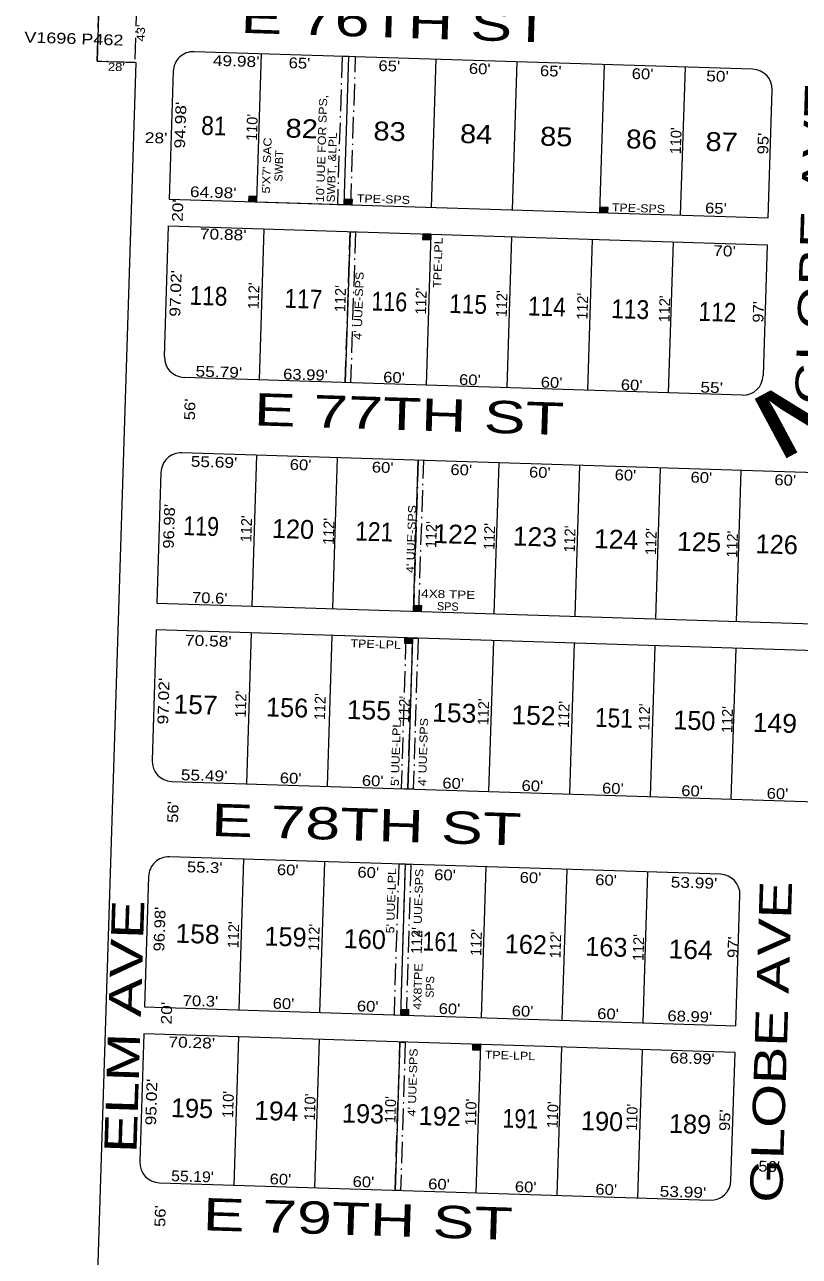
# Model space of a CAD drawing. Extents: x 952049 to 957491, y 7251833 to 7257289.
# Drawn here: x 953344 to 953920, y 7253019 to 7253933 of the extents above; entities that cross this region are included whole.
import ezdxf
from ezdxf.enums import TextEntityAlignment as Align

# ---------------------------------------------------------------- set-up
doc = ezdxf.new("R2010")
doc.units = 0
doc.header["$LTSCALE"] = 3.2
doc.linetypes.add('DOT_DASHED', pattern=[7.7, 5, -1.2, 0.3, -1.2])
for name, color, linetype in [('10', 7, 'Continuous'), ('11', 7, 'Continuous'), ('13', 7, 'Continuous'), ('15', 7, 'Continuous'), ('19', 7, 'Continuous'), ('22', 7, 'Continuous')]:
    doc.layers.add(name, color=color, linetype=linetype)
for name, color, linetype, lineweight in [('21', 7, 'DOT_DASHED', 13), ('6', 7, 'Continuous', 13), ('7', 7, 'Continuous', 13)]:
    doc.layers.add(name, color=color, linetype=linetype, lineweight=lineweight)

msp = doc.modelspace()

# ---------------------------------------------------------------- hatches: boundary and pattern name
at = {"layer": '21'}
for points in [[(953510.52, 7253801.729), (953516.517, 7253801.539), (953516.644, 7253805.537), (953510.647, 7253805.727)], [(953581.484, 7253799.483), (953587.481, 7253799.293), (953587.608, 7253803.291), (953581.611, 7253803.481)], [(953771.399, 7253793.473), (953777.396, 7253793.283), (953777.523, 7253797.281), (953771.526, 7253797.471)], [(953639.704, 7253773.628), (953645.701, 7253773.439), (953645.827, 7253777.437), (953639.83, 7253777.626)], [(953632.992, 7253497.723), (953638.989, 7253497.533), (953639.116, 7253501.531), (953633.119, 7253501.721)], [(953626.236, 7253473.924), (953632.233, 7253473.735), (953632.36, 7253477.733), (953626.363, 7253477.922)], [(953623.502, 7253197.873), (953629.499, 7253197.683), (953629.626, 7253201.681), (953623.629, 7253201.871)], [(953676.716, 7253172.177), (953682.713, 7253171.987), (953682.84, 7253175.985), (953676.843, 7253176.175)]]:
    msp.add_hatch(color=256, dxfattribs=at).paths.add_polyline_path(points)

# ---------------------------------------------------------------- linework, layer by layer
for points in [[(953427.403, 7253947.931), (953426.043, 7253904.952), (953398.057, 7253905.838), (953399.417, 7253948.816)], [(953584.961, 7253909.348), (953579.964, 7253909.506), (953576.484, 7253799.561), (953586.479, 7253799.245), (953589.959, 7253909.19), (953579.964, 7253909.506)], [(953510.52, 7253801.729), (953516.517, 7253801.539), (953516.644, 7253805.537), (953510.647, 7253805.727)], [(953581.484, 7253799.483), (953587.481, 7253799.293), (953587.608, 7253803.291), (953581.611, 7253803.481)], [(953771.399, 7253793.473), (953777.396, 7253793.283), (953777.523, 7253797.281), (953771.526, 7253797.471)], [(953585.857, 7253779.334), (953589.855, 7253779.208), (953586.313, 7253667.264), (953582.315, 7253667.39)], [(953639.704, 7253773.628), (953645.701, 7253773.439), (953645.827, 7253777.437), (953639.83, 7253777.626)], [(953636.535, 7253609.661), (953632.992, 7253497.723), (953636.99, 7253497.596), (953640.533, 7253609.54)], [(953632.992, 7253497.723), (953638.989, 7253497.533), (953639.116, 7253501.531), (953633.119, 7253501.721)], [(953632.36, 7253477.733), (953627.362, 7253477.891), (953623.82, 7253365.947), (953628.817, 7253365.789)], [(953626.236, 7253473.924), (953632.233, 7253473.735), (953632.36, 7253477.733), (953626.363, 7253477.922)], [(953632.36, 7253477.733), (953636.358, 7253477.606), (953632.815, 7253365.662), (953628.817, 7253365.789)], [(953627.045, 7253309.817), (953622.047, 7253309.975), (953618.505, 7253198.031), (953623.502, 7253197.873)], [(953627.045, 7253309.817), (953631.043, 7253309.69), (953627.5, 7253197.746), (953623.502, 7253197.873)], [(953623.502, 7253197.873), (953629.499, 7253197.683), (953629.626, 7253201.681), (953623.629, 7253201.871)], [(953622.87, 7253177.883), (953626.868, 7253177.756), (953623.388, 7253067.811), (953619.39, 7253067.938)], [(953676.716, 7253172.177), (953682.713, 7253171.987), (953682.84, 7253175.985), (953676.843, 7253176.175)]]:
    msp.add_lwpolyline(points, close=True, dxfattribs=at)
at = {"layer": '6'}
for p, q in [((953884.824, 7253899.938), (953470.038, 7253912.955)), ((953426.762, 7253904.929), (953394.61, 7252888.938)), ((953516.517, 7253801.539), (953581.484, 7253799.483)), ((953877.167, 7253658.059), (953462.595, 7253671.179)), ((954170.249, 7253592.771), (953460.924, 7253615.219)), ((953441.875, 7253483.761), (953438.905, 7253386.786)), ((953453.415, 7253371.339), (954162.54, 7253348.898)), ((953453.415, 7253371.339), (954162.54, 7253348.898)), ((953860.918, 7253302.415), (953451.833, 7253315.361)), ((953868.73, 7253075.055), (953871.735, 7253170.007)), ((953444.288, 7253073.479), (953853.263, 7253060.536))]:
    msp.add_line(p, q, dxfattribs=at)
for points in [[(953399.417, 7253948.816), (953398.057, 7253905.838), (953426.762, 7253904.929)], [(953454.571, 7253898.437), (953451.57, 7253803.594), (953896.337, 7253789.519), (953899.342, 7253884.471)], [(953448.076, 7253686.631), (953451.055, 7253783.6), (953895.702, 7253769.529), (953892.634, 7253672.577)], [(953445.456, 7253600.686), (953442.488, 7253503.751), (954181.708, 7253480.358), (954184.776, 7253577.309)], [(954181.075, 7253460.368), (953441.875, 7253483.761), (953438.905, 7253386.786)], [(954178.007, 7253363.416), (954181.075, 7253460.368), (953441.875, 7253483.761)], [(953436.266, 7253300.827), (953433.297, 7253203.892), (953872.368, 7253189.997), (953875.436, 7253286.948)], [(953871.735, 7253170.007), (953432.685, 7253183.901), (953429.776, 7253088.926)]]:
    msp.add_lwpolyline(points, dxfattribs=at)
for centre, start, end in [((953469.563, 7253897.962), 88.1874, 178.1874), ((953884.349, 7253884.946), 358.1874, 88.1874), ((953463.069, 7253686.172), 178.24469, 268.1874), ((953877.642, 7253673.052), 268.1874, 358.1874), ((953460.449, 7253600.226), 88.1874, 178.24469), ((953453.898, 7253386.332), 178.26378, 268.15307), ((953453.898, 7253386.332), 178.26378, 268.15307), ((953451.259, 7253300.372), 87.80919, 178.26504), ((953860.443, 7253287.423), 358.1874, 88.1874), ((953444.769, 7253088.471), 178.26379, 268.16071), ((953853.738, 7253075.529), 268.1874, 358.1874)]:
    msp.add_arc(centre, 15, start, end, dxfattribs=at)
at = {"layer": '7'}
for p, q in [((953516.517, 7253801.539), (953519.993, 7253911.387)), ((953581.484, 7253799.483), (953584.961, 7253909.348)), ((953646.452, 7253797.427), (953649.929, 7253907.31)), ((953706.432, 7253795.529), (953709.91, 7253905.428)), ((953771.399, 7253793.473), (953774.878, 7253903.389)), ((953831.369, 7253791.575), (953834.848, 7253901.507)), ((953521.899, 7253781.358), (953518.357, 7253669.414)), ((953585.857, 7253779.334), (953582.315, 7253667.39)), ((953645.827, 7253777.437), (953642.285, 7253665.493)), ((953705.797, 7253775.539), (953702.255, 7253663.595)), ((953765.767, 7253773.641), (953762.225, 7253661.697)), ((953825.737, 7253771.743), (953822.195, 7253659.799)), ((953513.052, 7253501.518), (953516.595, 7253613.457)), ((953573.022, 7253499.62), (953576.565, 7253611.559)), ((953632.992, 7253497.723), (953636.535, 7253609.661)), ((953692.962, 7253495.825), (953696.505, 7253607.764)), ((953752.932, 7253493.927), (953756.475, 7253605.866)), ((953812.902, 7253492.029), (953816.445, 7253603.968)), ((953872.872, 7253490.131), (953876.415, 7253602.07)), ((953512.42, 7253481.528), (953508.877, 7253369.584)), ((953572.39, 7253479.63), (953568.847, 7253367.686)), ((953632.36, 7253477.733), (953628.817, 7253365.789)), ((953692.33, 7253475.835), (953688.787, 7253363.891)), ((953752.3, 7253473.937), (953748.757, 7253361.993)), ((953812.27, 7253472.039), (953808.727, 7253360.095)), ((953872.24, 7253470.141), (953868.697, 7253358.197)), ((953503.562, 7253201.668), (953507.105, 7253313.612)), ((953563.532, 7253199.77), (953567.075, 7253311.714)), ((953623.502, 7253197.873), (953627.045, 7253309.817)), ((953683.472, 7253195.975), (953687.015, 7253307.919)), ((953743.442, 7253194.077), (953746.985, 7253306.021)), ((953803.412, 7253192.179), (953806.955, 7253304.123)), ((953502.93, 7253181.678), (953499.45, 7253071.733)), ((953562.9, 7253179.781), (953559.42, 7253069.836)), ((953622.87, 7253177.883), (953619.39, 7253067.938)), ((953682.84, 7253175.985), (953679.36, 7253066.04)), ((953742.81, 7253174.087), (953739.33, 7253064.142)), ((953802.78, 7253172.189), (953799.3, 7253062.244))]:
    msp.add_line(p, q, dxfattribs=at)

# ---------------------------------------------------------------- texts
at = {"layer": '10'}
for s, width, p in [('81', 0.9, (953484.522, 7253850.997)), ('82', 1.15, (953549.772, 7253848.931)), ('83', 1.15, (953615.02, 7253846.866)), ('84', 1.15, (953679.308, 7253844.832)), ('85', 1.15, (953738.799, 7253842.949)), ('86', 1.1, (953802.127, 7253840.946)), ('87', 1.15, (953861.619, 7253839.063)), ('118', 0.9, (953480.528, 7253724.738)), ('117', 0.9, (953551.025, 7253722.506)), ('116', 0.85, (953614.841, 7253720.487)), ('115', 0.9, (953673.34, 7253718.636)), ('114', 0.9, (953731.837, 7253716.784)), ('113', 0.9, (953793.72, 7253714.826)), ('112', 0.9, (953858.502, 7253712.776)), ('119', 0.85, (953475.119, 7253553.818)), ('121', 0.9, (953603.613, 7253549.752)), ('122', 1.05, (953663.926, 7253547.843)), ('123', 1.05, (953722.929, 7253545.975)), ('124', 1.05, (953783.244, 7253544.067)), ('125', 1.05, (953844.869, 7253542.116)), ('157', 1.05, (953470.924, 7253421.299)), ('155', 1.05, (953599.628, 7253417.225)), ('153', 1.05, (953663.059, 7253415.218)), ('152', 1.05, (953721.89, 7253413.356)), ('151', 0.9, (953781.639, 7253411.466)), ('149', 1.05, (953901.137, 7253407.683)), ('158', 1.05, (953472.448, 7253251.138)), ('161', 0.85, (953652.743, 7253245.432)), ('164', 1.05, (953838.557, 7253239.553)), ('194', 1.05, (953530.905, 7253119.758)), ('191', 0.85, (953712.124, 7253114.022))]:
    msp.add_text(s, height=14, rotation=358.187, dxfattribs=dict(at, width=width)).set_placement(p, align=Align.CENTER)
for s, p in [('120', (953543.299, 7253551.66)), ('126', (953902.561, 7253540.291)), ('156', (953538.959, 7253419.146)), ('150', (953841.388, 7253409.575)), ('159', (953537.76, 7253249.071)), ('160', (953596.631, 7253247.209)), ('162', (953716.214, 7253243.424)), ('163', (953776.006, 7253241.532)), ('195', (953468.352, 7253121.737)), ('193', (953595.297, 7253117.72)), ('192', (953652.33, 7253115.915)), ('190', (953772.837, 7253112.101)), ('189', (953838.149, 7253110.034))]:
    msp.add_text(s, height=14, rotation=358.187, dxfattribs=at).set_placement(p, align=Align.CENTER)
at = {"layer": '11'}
for s, rotation, width, p in [("49.98'", 358.203, 1.2, (953501.167, 7253901.97)), ("65'", 358.203, 1.15, (953548.187, 7253900.497)), ("65'", 358.203, 1.15, (953614.875, 7253898.404)), ("60'", 358.203, 1.15, (953682.043, 7253896.28)), ("65'", 358.203, 1.15, (953734.817, 7253894.64)), ("60'", 358.203, 1.15, (953802.946, 7253892.503)), ("50'", 358.203, 1.2, (953858.598, 7253890.756)), ("94.98'", 88.187, 1.2, (953463.802, 7253858.33)), ("28'", 358.187, 1.2, (953441.735, 7253844.992)), ("95'", 88.187, 1.15, (953896.551, 7253844.636)), ("64.98'", 358.187, 1.2, (953484.158, 7253804.563)), ("20'", 88.187, 1.2, (953461.795, 7253794.89)), ("65'", 358.187, 1.15, (953857.416, 7253792.751)), ("70.88'", 358.203, 1.2, (953491.565, 7253773.312)), ("70'", 358.203, 1.2, (953863.81, 7253761.077)), ("97.02'", 88.187, 1.2, (953460.299, 7253733.415)), ("97'", 88.187, 1.15, (953892.991, 7253719.722)), ("55.79'", 358.203, 1.2, (953488.337, 7253671.297)), ("63.99'", 358.203, 1.15, (953552.637, 7253669.261)), ("60'", 358.203, 1.15, (953618.388, 7253667.181)), ("60'", 358.203, 1.15, (953674.737, 7253665.398)), ("60'", 358.203, 1.15, (953735.383, 7253663.479)), ("60'", 358.203, 1.15, (953794.849, 7253661.597)), ("55'", 358.203, 1.2, (953854.311, 7253659.715)), ("56'", 88.187, 1.15, (953470.847, 7253647.315)), ("55.69'", 358.203, 1.2, (953484.748, 7253604.393)), ("60'", 358.203, 1.15, (953548.995, 7253602.36)), ("60'", 358.203, 1.15, (953609.964, 7253600.43)), ("60'", 358.203, 1.15, (953668.312, 7253598.584)), ("60'", 358.203, 1.15, (953726.659, 7253596.737)), ("60'", 358.203, 1.15, (953790.251, 7253594.725)), ("60'", 358.203, 1.15, (953846.631, 7253592.941)), ("60'", 358.203, 1.15, (953908.912, 7253590.97)), ("96.98'", 88.187, 1.15, (953455.405, 7253560.524)), ("70.6'", 358.203, 1.15, (953481.556, 7253503.562)), ("70.58'", 358.203, 1.2, (953480.546, 7253471.635)), ("97.02'", 88.187, 1.2, (953451.299, 7253430.775)), ("55.49'", 358.203, 1.2, (953477.385, 7253371.77)), ("60'", 358.203, 1.15, (953541.633, 7253369.737)), ("60'", 358.203, 1.15, (953602.572, 7253367.809)), ("60'", 358.203, 1.15, (953662.322, 7253365.918)), ("60'", 358.203, 1.15, (953721.152, 7253364.056)), ("60'", 358.203, 1.15, (953780.902, 7253362.165)), ("60'", 358.203, 1.15, (953839.733, 7253360.303)), ("60'", 358.203, 1.15, (953903.16, 7253358.296)), ("56'", 88.187, 1.15, (953458.314, 7253348.466)), ("55.3'", 358.203, 1.15, (953477.821, 7253303.59)), ("60'", 358.203, 1.15, (953539.478, 7253301.639)), ("60'", 358.203, 1.15, (953599.247, 7253299.748)), ("60'", 358.203, 1.15, (953656.28, 7253297.943)), ("60'", 358.203, 1.15, (953719.751, 7253295.934)), ("60'", 358.203, 1.15, (953775.864, 7253294.158)), ("53.99'", 358.203, 1.2, (953841.176, 7253292.091)), ("96.98'", 88.187, 1.15, (953448.4, 7253261.617)), ("97'", 88.187, 1.15, (953874.305, 7253248.138)), ("70.3'", 358.203, 1.15, (953474.682, 7253204.382)), ("20'", 88.187, 1.2, (953453.59, 7253199.174)), ("60'", 358.203, 1.15, (953536.316, 7253202.433)), ("60'", 358.203, 1.15, (953598.867, 7253200.453)), ("60'", 358.203, 1.15, (953659.579, 7253198.532)), ("60'", 358.203, 1.15, (953713.852, 7253196.814)), ("60'", 358.203, 1.15, (953777.324, 7253194.806)), ("68.99'", 358.203, 1.15, (953838.035, 7253192.883)), ("70.28'", 358.203, 1.2, (953468.203, 7253173.5)), ("68.99'", 358.203, 1.15, (953839.835, 7253161.738)), ("95.02'", 88.187, 1.2, (953442.288, 7253133.228)), ("95'", 88.187, 1.15, (953868.193, 7253119.75)), ("56'", 358.187, 1.15, (953897.015, 7253081.579)), ("55.19'", 358.203, 1.1, (953468.743, 7253074.176)), ("60'", 358.203, 1.15, (953534.056, 7253072.109)), ("60'", 358.203, 1.15, (953595.687, 7253070.158)), ("60'", 358.203, 1.15, (953651.8, 7253068.383)), ("60'", 358.203, 1.15, (953716.169, 7253066.346)), ("60'", 358.203, 1.15, (953775.961, 7253064.453)), ("53.99'", 358.203, 1.2, (953832.993, 7253062.648)), ("56'", 88.187, 1.15, (953448.822, 7253048.537))]:
    msp.add_text(s, height=8, rotation=rotation, dxfattribs=dict(at, width=width)).set_placement(p, align=Align.CENTER)
for s, p in [("110'", (953517.057, 7253856.646)), ("110'", (953831.782, 7253846.686)), ("112'", (953518.314, 7253731.579)), ("112'", (953582.613, 7253729.545)), ("112'", (953642.562, 7253727.647)), ("112'", (953702.51, 7253725.75)), ("112'", (953762.458, 7253723.853)), ("112'", (953823.374, 7253721.925)), ("112'", (953512.844, 7253558.706)), ("112'", (953574.067, 7253556.768)), ("112'", (953650.115, 7253554.362)), ("112'", (953693.384, 7253552.992)), ("112'", (953753.042, 7253551.104)), ("112'", (953813.356, 7253549.196)), ("112'", (953873.671, 7253547.287)), ("112'", (953508.724, 7253428.534)), ("112'", (953567.556, 7253426.672)), ("112'", (953630.062, 7253424.694)), ("112'", (953688.894, 7253422.832)), ("112'", (953748.643, 7253420.941)), ("112'", (953808.393, 7253419.051)), ("112'", (953869.981, 7253417.102)), ("112'", (953503.307, 7253257.374)), ("112'", (953563.046, 7253255.483)), ("112'", (953639.396, 7253253.067)), ("112'", (953683.55, 7253251.67)), ("112'", (953742.423, 7253249.807)), ("112'", (953804.055, 7253247.856)), ("110'", (953499.322, 7253131.423)), ("110'", (953560.033, 7253129.501)), ("110'", (953619.825, 7253127.609)), ("110'", (953679.617, 7253125.717)), ("110'", (953740.33, 7253123.796)), ("110'", (953799.202, 7253121.933))]:
    msp.add_text(s, height=8, rotation=88.187, dxfattribs=at).set_placement(p, align=Align.CENTER)
at = {"layer": '13', "width": 1.25}
msp.add_text('V1696 P462', height=8, rotation=358.187, dxfattribs=at).set_placement((953380.677, 7253918.646), align=Align.CENTER)
at = {"layer": '15', "width": 1.65}
msp.add_text('M A R I O N', height=50, rotation=28.187, dxfattribs=at).set_placement((954164.001, 7253747.344), align=Align.CENTER)
at = {"layer": '19'}
for s, rotation, width, p in [('E 76TH ST', 358.187, 1.45, (953619.368, 7253923.355)), ('GLOBE AVE', 88.187, 1.3, (953943.983, 7253770.048)), ('E 77TH ST', 358.187, 1.45, (953629.263, 7253632)), ('E 78TH ST', 358.187, 1.45, (953597.56, 7253327.266)), ('GLOBE AVE', 88.187, 1.3, (953910.428, 7253177.619)), ('ELM AVE', 88.187, 1.35, (953430.22, 7253189.044)), ('E 79TH ST', 358.187, 1.45, (953591.273, 7253034.569))]:
    msp.add_text(s, height=24, rotation=rotation, dxfattribs=dict(at, width=width)).set_placement(p, align=Align.CENTER)
at = {"layer": '22'}
for s, rotation, width, p in [("43'", 88.187, 1.2, (953433.457, 7253926.692)), ("28'", 358.187, 1.2, (953412.233, 7253898.642)), ("5'X7' SAC", 88.187, 1.15, (953527.014, 7253828.377)), ('TPE-SPS', 358.187, 1.15, (953610.543, 7253800.515)), ('TPE-SPS', 358.187, 1.15, (953799.986, 7253793.828)), ('TPE-LPL', 88.187, 1.15, (953654.081, 7253756.299)), ("4' UUE-SPS", 88.187, 1.15, (953595.212, 7253724.245)), ("4' UUE-SPS", 88.187, 1.15, (953634.295, 7253551.138)), ('4X8 TPE', 358.187, 1.25, (953658.662, 7253507.273)), ('TPE-LPL', 358.187, 1.15, (953604.858, 7253470.249)), ("5' UUE-LPL", 88.187, 1.15, (953622.82, 7253392.062)), ("4' UUE-SPS", 88.187, 1.15, (953643.093, 7253393.006)), ("5' UUE-LPL", 88.187, 1.15, (953619.358, 7253282.66)), ("4' UUE-SPS", 88.187, 1.15, (953639.553, 7253281.157)), ('4X8TPE', 88.187, 1.15, (953639.177, 7253218.967)), ("4' UUE-SPS", 88.187, 1.15, (953635.333, 7253147.812)), ('TPE-LPL', 358.187, 1.15, (953704.523, 7253164.979))]:
    msp.add_text(s, height=6, rotation=rotation, dxfattribs=dict(at, width=width)).set_placement(p, align=Align.CENTER)
for s, width, p in [("10' UUE FOR SPS,", 1.15, (953566.485, 7253801.22)), ('SWBT, &LPL', 1.1, (953574.481, 7253800.967))]:
    msp.add_text(s, height=6, rotation=88.187, dxfattribs=dict(at, width=width)).set_placement(p)
for s, rotation, p in [('SWBT', 88.187, (953536.01, 7253828.092)), ('SPS', 358.187, (953658.378, 7253498.278)), ('SPS', 88.187, (953648.173, 7253218.682))]:
    msp.add_text(s, height=6, rotation=rotation, dxfattribs=at).set_placement(p, align=Align.CENTER)

doc.saveas('drawing.dxf')
